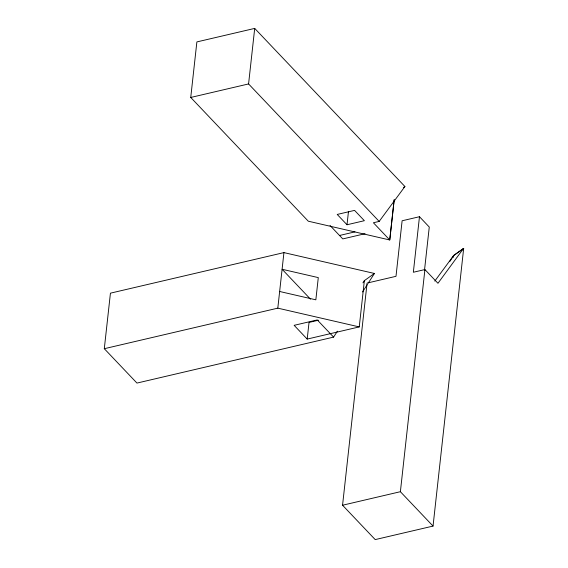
<?xml version="1.0" encoding="UTF-8"?>
<svg xmlns="http://www.w3.org/2000/svg" width="568" height="568" viewBox="0 0 568 568"><rect width="100%" height="100%" fill="white"/><g stroke="black" fill="none" stroke-linecap="round" stroke-linejoin="round"><path stroke-width="0.85" d="M337.392 331.187L333.594 337.108L136.959 383.08L104.299 348.702L110.433 293.166L283.936 252.604L374.426 273.464L368.256 283.084M394.171 199.801L389.74 239.973L308.296 221.201L190.741 97.455L196.876 41.918L254.705 28.4L404.92 186.517L379.175 221.413L373.403 222.762L389.755 239.973L394.185 199.794M379.175 221.413L248.578 83.936L254.705 28.4M104.299 348.702L277.809 308.147L283.936 252.604M374.426 273.464L364.358 280.635L359.246 326.912L307.196 339.082L309.035 322.418L318.463 320.217M347.012 224.758L337.214 214.441L354.567 210.387L364.365 220.696L347.012 224.758L348.475 211.53M434.797 281.082L453.647 255.494L463.68 248.372L433.043 526.082L375.207 539.6L342.554 505.229L367.077 283.077L395.995 276.318L402.123 220.774L419.475 216.72L429.273 227.037L424.502 270.233M403.5 187.476L404.899 186.496M419.475 216.72L413.348 272.257L424.914 269.559L437.956 283.283L463.509 248.472M433.043 526.082L400.383 491.703L424.914 269.559M453.434 257.311L453.647 255.494M362.938 282.843L364.358 280.635M362.554 291.966L367.304 284.561M449.849 261.457L453.626 255.564M462.75 249.87L463.701 248.394M453.64 255.55L463.637 248.436M190.741 97.455L248.578 83.936M339.529 235.479L354.95 231.872M365.068 233.711L342.795 238.915L330.029 225.482M342.554 505.229L400.383 491.703M279.648 291.483L315.844 299.826L318.293 277.61L282.097 269.267L310.519 299.187M277.809 308.147L359.246 326.912M333.594 337.108L317.271 319.926L294.132 325.329L307.196 339.082"/></g></svg>
